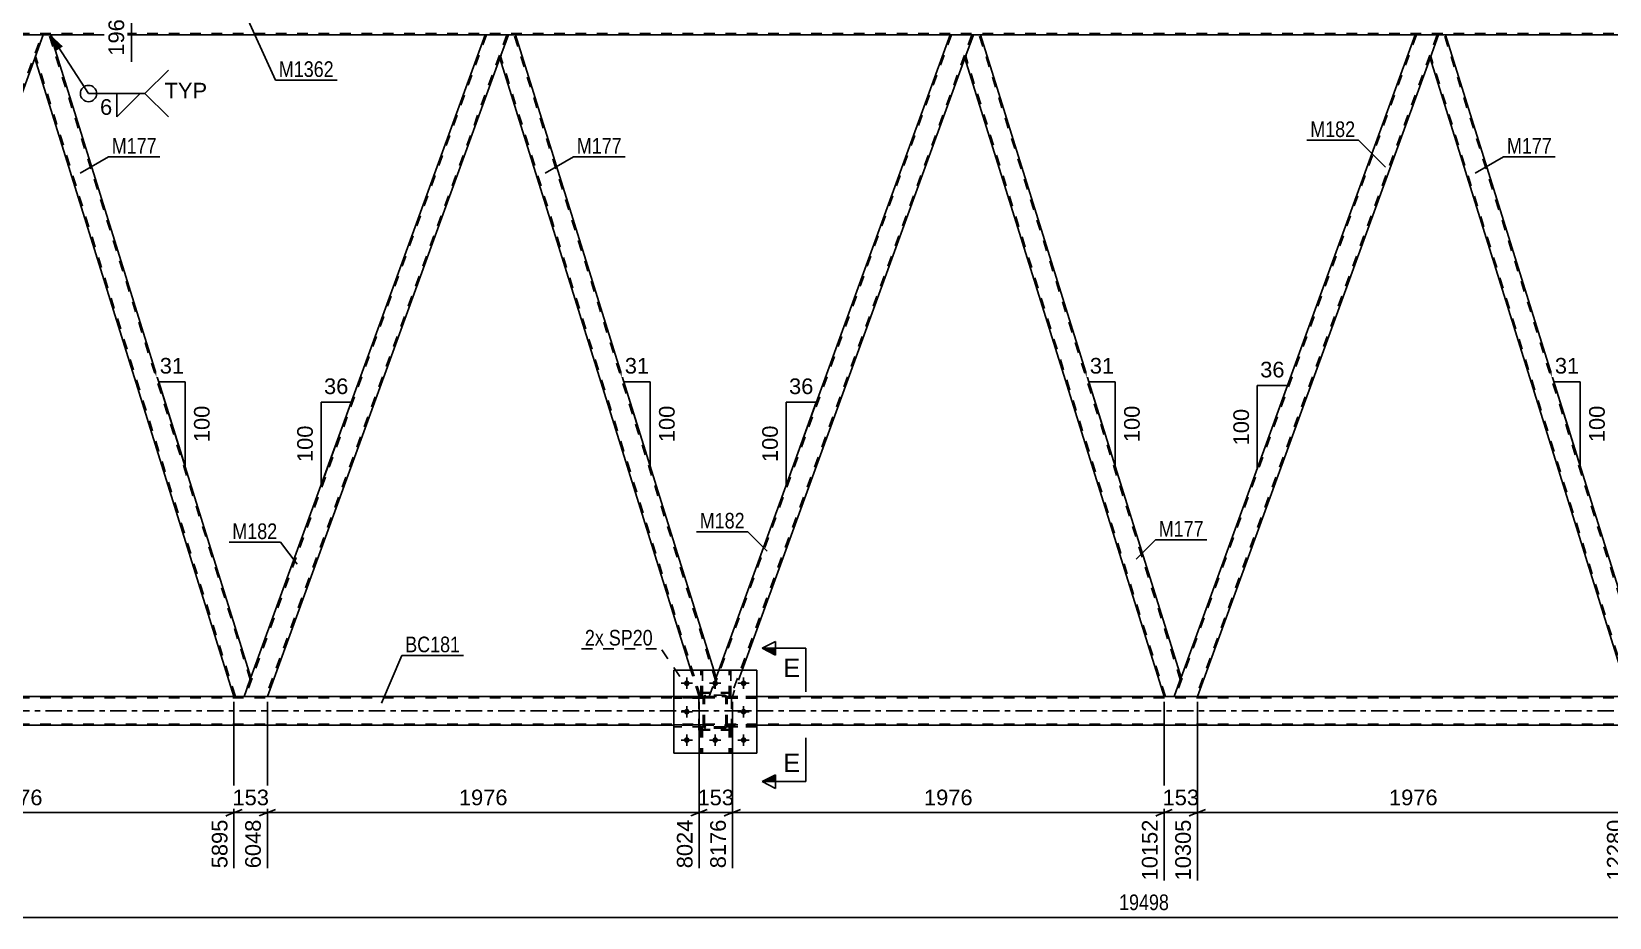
# Model space of a CAD drawing. Header units: millimetres. Extents: x 0 to 841, y 0 to 594.
# Drawn here: x 221 to 509.9, y 265.7 to 428.1 of the extents above; entities that cross this region are included whole.
import ezdxf

# ---------------------------------------------------------------- set-up
doc = ezdxf.new("R2010")
doc.units = ezdxf.units.MM
doc.linetypes.add('DXK_LINE_DOT2', pattern=[3.9198, 1.9599, -1.9599])
doc.linetypes.add('DXK_LINE_DOT3', pattern=[5.9187, 2.979, -0.9799, 0.9799, -0.9799])
doc.styles.add('Arial', font='arial.ttf', dxfattribs={"height": 0.2})
doc.styles.add('Arial Narrow', font='ARIALN.TTF', dxfattribs={"height": 0.2})

# ---------------------------------------------------------------- blocks, each defined once
blk = doc.blocks.new('Part-717034235-3860 - 3600')
at = {"color": 7, "linetype": 'DXK_LINE_DOT2'}
for p, q in [((349.19, 306.85), (343.19, 306.85)), ((343.19, 300.05), (343.19, 306.85)), ((349.19, 300.05), (349.19, 306.85)), ((349.19, 300.05), (343.19, 300.05))]:
    blk.add_line(p, q, dxfattribs=at)
blk = doc.blocks.new('Part-717034235-3995 - 3600')
at = {"color": 7, "linetype": 'DXK_LINE_DOT2'}
for p, q in [((343.54, 300.68), (343.86, 300.68)), ((343.54, 300.68), (343.54, 295.85)), ((343.86, 300.68), (343.86, 295.85)), ((343.54, 300.08), (343.86, 300.08)), ((343.86, 295.85), (343.54, 295.85))]:
    blk.add_line(p, q, dxfattribs=at)
blk = doc.blocks.new('Part-717034235-4077 - 3600')
at = {"color": 7, "linetype": 'DXK_LINE_DOT2'}
for p, q in [((348.39, 305.89), (348.39, 306.21)), ((348.39, 306.21), (353.79, 306.21)), ((348.99, 305.89), (348.99, 306.21)), ((353.79, 306.21), (353.79, 305.89)), ((353.79, 305.89), (348.39, 305.89))]:
    blk.add_line(p, q, dxfattribs=at)
blk = doc.blocks.new('Bolt-717034235-4013 - 3600')
at = {"color": 1, "linetype": 'Continuous'}
for p, q in [((340.99, 309.68), (340.99, 308.99)), ((346.19, 309.68), (346.19, 308.99)), ((351.39, 309.68), (351.39, 308.99)), ((339.95, 308.64), (340.64, 308.64)), ((340.99, 307.6), (340.99, 308.3)), ((342.03, 308.64), (341.34, 308.64)), ((345.15, 308.64), (345.84, 308.64)), ((346.19, 307.6), (346.19, 308.3)), ((347.23, 308.64), (346.54, 308.64)), ((350.35, 308.64), (351.04, 308.64)), ((351.39, 307.6), (351.39, 308.3)), ((352.43, 308.64), (351.74, 308.64)), ((339.95, 303.44), (340.64, 303.44)), ((340.99, 304.48), (340.99, 303.79)), ((342.03, 303.44), (341.34, 303.44)), ((350.35, 303.44), (351.04, 303.44)), ((351.39, 304.48), (351.39, 303.79)), ((352.43, 303.44), (351.74, 303.44)), ((340.99, 302.4), (340.99, 303.1)), ((351.39, 302.4), (351.39, 303.1)), ((339.95, 298.24), (340.64, 298.24)), ((340.99, 299.28), (340.99, 298.59)), ((340.99, 297.2), (340.99, 297.9)), ((342.03, 298.24), (341.34, 298.24)), ((345.15, 298.24), (345.84, 298.24)), ((346.19, 299.28), (346.19, 298.59)), ((346.19, 297.2), (346.19, 297.9)), ((347.23, 298.24), (346.54, 298.24)), ((350.35, 298.24), (351.04, 298.24)), ((351.39, 299.28), (351.39, 298.59)), ((351.39, 297.2), (351.39, 297.9)), ((352.43, 298.24), (351.74, 298.24))]:
    blk.add_line(p, q, dxfattribs=at)
blk = doc.blocks.new('Part-717034235-4023 - 3600')
at = {"color": 2, "linetype": 'Continuous'}
for p, q in [((478.59, 427.44), (477.05, 423.19)), ((479.91, 427.44), (478.59, 427.44)), ((516.61, 309.69), (479.91, 427.44)), ((477.05, 423.19), (513.51, 306.22)), ((516.54, 309.47), (516.34, 308.95)), ((516.61, 309.69), (516.54, 309.47)), ((515.35, 306.22), (516.34, 308.95))]:
    blk.add_line(p, q, dxfattribs=at)
at = {"color": 7, "linetype": 'DXK_LINE_DOT2'}
for p, q in [((516.48, 309.32), (479.66, 427.44)), ((513.76, 306.22), (477.18, 423.56)), ((516.45, 309.23), (516.34, 308.95)), ((516.54, 309.47), (516.48, 309.32)), ((515.35, 306.22), (513.51, 306.22))]:
    blk.add_line(p, q, dxfattribs=at)
blk = doc.blocks.new('Bolt-717034235-4037 - 3600')
at = {"linetype": 'Continuous'}
for points in [[(341.51, 308.64, -1), (340.47, 308.64, -1)], [(346.71, 308.64, -1), (345.67, 308.64, -1)], [(351.91, 308.64, -1), (350.87, 308.64, -1)], [(341.51, 303.44, -1), (340.47, 303.44, -1)], [(351.91, 303.44, -1), (350.87, 303.44, -1)], [(341.51, 298.24, -1), (340.47, 298.24, -1)], [(346.71, 298.24, -1), (345.67, 298.24, -1)], [(351.91, 298.24, -1), (350.87, 298.24, -1)]]:
    blk.add_hatch(color=1, dxfattribs=at).paths.add_polyline_path(points)
at = {"color": 1, "linetype": 'Continuous'}
for p, q in [((340.99, 309.68), (340.99, 307.6)), ((346.19, 309.68), (346.19, 307.6)), ((351.39, 309.68), (351.39, 307.6)), ((342.03, 308.64), (339.95, 308.64)), ((347.23, 308.64), (345.15, 308.64)), ((352.43, 308.64), (350.35, 308.64)), ((342.03, 303.44), (339.95, 303.44)), ((340.99, 304.48), (340.99, 302.4)), ((352.43, 303.44), (350.35, 303.44)), ((351.39, 304.48), (351.39, 302.4)), ((342.03, 298.24), (339.95, 298.24)), ((340.99, 299.28), (340.99, 297.2)), ((347.23, 298.24), (345.15, 298.24)), ((346.19, 299.28), (346.19, 297.2)), ((352.43, 298.24), (350.35, 298.24)), ((351.39, 299.28), (351.39, 297.2))]:
    blk.add_line(p, q, dxfattribs=at)
blk = doc.blocks.new('Part-717034235-3794 - 3600')
at = {"color": 7, "linetype": 'DXK_LINE_DOT2'}
for p, q in [((343.54, 306.2), (343.54, 311.05)), ((343.54, 311.05), (343.86, 311.05)), ((343.86, 311.05), (343.86, 306.2)), ((343.54, 306.8), (343.86, 306.8)), ((343.86, 306.2), (343.54, 306.2))]:
    blk.add_line(p, q, dxfattribs=at)
blk = doc.blocks.new('Part-717034235-3797 - 3600')
at = {"color": 7, "linetype": 'DXK_LINE_DOT2'}
for p, q in [((343.99, 301.01), (338.59, 301.01)), ((338.59, 301.01), (338.59, 300.69)), ((343.99, 300.69), (338.59, 300.69)), ((343.39, 300.69), (343.39, 301.01)), ((343.99, 300.69), (343.99, 301.01))]:
    blk.add_line(p, q, dxfattribs=at)
blk = doc.blocks.new('Part-717034235-3800 - 3600')
at = {"color": 7, "linetype": 'DXK_LINE_DOT2'}
for p, q in [((343.99, 306.21), (338.59, 306.21)), ((338.59, 306.21), (338.59, 305.89)), ((343.39, 305.89), (343.39, 306.21)), ((343.99, 305.89), (343.99, 306.21)), ((343.99, 305.89), (338.59, 305.89))]:
    blk.add_line(p, q, dxfattribs=at)
blk = doc.blocks.new('Part-717034235-3803 - 3600')
at = {"color": 7, "linetype": 'DXK_LINE_DOT2'}
for p, q in [((353.79, 301.01), (348.39, 301.01)), ((348.39, 301.01), (348.39, 300.69)), ((348.39, 300.69), (353.79, 300.69)), ((348.99, 300.69), (348.99, 301.01)), ((353.79, 300.69), (353.79, 301.01))]:
    blk.add_line(p, q, dxfattribs=at)
blk = doc.blocks.new('Part-717034235-3806 - 3600')
at = {"color": 7, "linetype": 'DXK_LINE_DOT2'}
for p, q in [((353.79, 306.21), (348.39, 306.21)), ((348.39, 306.21), (348.39, 305.89)), ((348.99, 305.89), (348.99, 306.21)), ((353.79, 305.89), (353.79, 306.21)), ((348.39, 305.89), (353.79, 305.89))]:
    blk.add_line(p, q, dxfattribs=at)
blk = doc.blocks.new('Part-717034235-3866 - 3600')
at = {"color": 7, "linetype": 'DXK_LINE_DOT2'}
for p, q in [((338.59, 311.04), (338.59, 295.84)), ((338.59, 311.04), (353.79, 311.04)), ((353.79, 311.04), (353.79, 295.84)), ((338.59, 295.84), (353.79, 295.84))]:
    blk.add_line(p, q, dxfattribs=at)
blk = doc.blocks.new('Part-717034235-3938 - 3600')
at = {"color": 7, "linetype": 'DXK_LINE_DOT2'}
for p, q in [((175.07, 306.22), (219.19, 427.44)), ((178.82, 306.22), (222.94, 427.44)), ((223.19, 427.44), (221.64, 423.19)), ((174.81, 306.22), (176.57, 311.04)), ((179.07, 306.22), (180.83, 311.04)), ((179.07, 306.22), (174.81, 306.22))]:
    blk.add_line(p, q, dxfattribs=at)
at = {"color": 2, "linetype": 'Continuous'}
for p, q in [((218.94, 427.44), (176.57, 311.04)), ((223.19, 427.44), (218.94, 427.44)), ((180.83, 311.04), (221.64, 423.19))]:
    blk.add_line(p, q, dxfattribs=at)
blk = doc.blocks.new('Part-717034235-3817 - 3600')
at = {"color": 7, "linetype": 'DXK_LINE_DOT2'}
for p, q in [((348.74, 306.2), (348.74, 311.05)), ((348.74, 311.05), (349.06, 311.05)), ((349.06, 311.05), (349.06, 306.2)), ((348.74, 306.8), (349.06, 306.8)), ((349.06, 306.2), (348.74, 306.2))]:
    blk.add_line(p, q, dxfattribs=at)
blk = doc.blocks.new('Part-717034235-3948 - 3600')
at = {"color": 7, "linetype": 'DXK_LINE_DOT2'}
for p, q in [((304.32, 427.44), (260.2, 306.22)), ((308.07, 427.44), (263.95, 306.22)), ((308.33, 427.44), (306.78, 423.19)), ((261.21, 309.69), (259.95, 306.22)), ((264.21, 306.22), (259.95, 306.22))]:
    blk.add_line(p, q, dxfattribs=at)
at = {"color": 2, "linetype": 'Continuous'}
for p, q in [((304.07, 427.44), (261.21, 309.69)), ((304.07, 427.44), (308.33, 427.44)), ((306.78, 423.19), (264.21, 306.22))]:
    blk.add_line(p, q, dxfattribs=at)
blk = doc.blocks.new('Part-717034235-3847 - 3600')
at = {"color": 7, "linetype": 'DXK_LINE_DOT2'}
for p, q in [((742, 427.68), (79.53, 427.68)), ((734, 427.44), (218.94, 427.44)), ((224.51, 427.44), (218.94, 427.44)), ((309.64, 427.44), (304.07, 427.44)), ((394.78, 427.44), (389.2, 427.44)), ((479.91, 427.44), (474.34, 427.44))]:
    blk.add_line(p, q, dxfattribs=at)
at = {"color": 2, "linetype": 'Continuous'}
for p, q in [((304.07, 427.44), (224.51, 427.44)), ((389.2, 427.44), (309.64, 427.44)), ((474.34, 427.44), (394.78, 427.44)), ((559.47, 427.44), (479.91, 427.44))]:
    blk.add_line(p, q, dxfattribs=at)
blk = doc.blocks.new('Part-717034235-3859 - 3600')
at = {"color": 7, "linetype": 'DXK_LINE_DOT2'}
for p, q in [((349.19, 306.98), (343.19, 306.98)), ((343.19, 300.18), (343.19, 306.98)), ((349.19, 300.18), (349.19, 306.98)), ((349.19, 300.18), (343.19, 300.18))]:
    blk.add_line(p, q, dxfattribs=at)
blk = doc.blocks.new('Part-717034235-3861 - 3600')
at = {"color": 7, "linetype": 'DXK_LINE_DOT2'}
for p, q in [((344.28, 306.41), (344.47, 306.44)), ((344.47, 306.44), (344.28, 306.41)), ((344.38, 306.19), (344.47, 306.2)), ((347.91, 306.44), (344.47, 306.44)), ((344.47, 306.2), (347.91, 306.2)), ((347.91, 306.44), (348.09, 306.41)), ((348.09, 306.41), (347.91, 306.44)), ((347.91, 306.2), (348, 306.19)), ((343.99, 305.96), (344.02, 306.15)), ((344.02, 306.15), (343.99, 305.96)), ((343.99, 300.92), (343.99, 305.96)), ((344.23, 305.96), (344.25, 306.06)), ((344.23, 300.92), (344.23, 305.96)), ((344.25, 306.06), (344.3, 306.13)), ((344.3, 306.13), (344.38, 306.19)), ((348, 306.19), (348.08, 306.13)), ((348.08, 306.13), (348.13, 306.06)), ((348.13, 306.06), (348.15, 305.96)), ((348.15, 300.92), (348.15, 305.96)), ((348.35, 306.15), (348.39, 305.96)), ((348.39, 305.96), (348.35, 306.15)), ((348.39, 300.92), (348.39, 305.96)), ((344.02, 300.74), (343.99, 300.92)), ((343.99, 300.92), (344.02, 300.74)), ((344.25, 300.83), (344.23, 300.92)), ((344.3, 300.75), (344.25, 300.83)), ((344.47, 300.44), (344.28, 300.48)), ((344.28, 300.48), (344.47, 300.44)), ((344.38, 300.7), (344.3, 300.75)), ((344.47, 300.68), (344.38, 300.7)), ((347.91, 300.68), (344.47, 300.68)), ((347.91, 300.44), (344.47, 300.44)), ((348, 300.7), (347.91, 300.68)), ((348.09, 300.48), (347.91, 300.44)), ((347.91, 300.44), (348.09, 300.48)), ((348.08, 300.75), (348, 300.7)), ((348.13, 300.83), (348.08, 300.75)), ((348.15, 300.92), (348.13, 300.83)), ((348.39, 300.92), (348.35, 300.74)), ((348.35, 300.74), (348.39, 300.92))]:
    blk.add_line(p, q, dxfattribs=at)
at = {"color": 7, "linetype": 'DXK_LINE_DOT3'}
blk.add_line((346.19, 303.44), (346.19, 303.44), dxfattribs=at)
at = {"color": 7, "linetype": 'DXK_LINE_DOT2'}
for centre, start, end in [((344.47, 305.96), 112.5, 157.5), ((344.47, 305.96), 112.5, 157.5), ((347.91, 305.96), 22.5, 67.5), ((347.91, 305.96), 22.5, 67.5), ((344.47, 300.92), 202.5, 247.5), ((344.47, 300.92), 202.5, 247.5), ((347.91, 300.92), 292.5, 337.5), ((347.91, 300.92), 292.5, 337.5)]:
    blk.add_arc(centre, 0.48, start, end, dxfattribs=at)
blk = doc.blocks.new('Part-717034235-3902 - 3600')
at = {"color": 7, "linetype": 'DXK_LINE_DOT2'}
for p, q in [((344.28, 306.41), (344.47, 306.44)), ((344.47, 306.44), (344.28, 306.41)), ((344.38, 306.19), (344.47, 306.2)), ((347.91, 306.44), (344.47, 306.44)), ((344.47, 306.2), (347.91, 306.2)), ((347.91, 306.44), (348.09, 306.41)), ((348.09, 306.41), (347.91, 306.44)), ((347.91, 306.2), (348, 306.19)), ((343.99, 305.96), (344.02, 306.15)), ((344.02, 306.15), (343.99, 305.96)), ((343.99, 300.92), (343.99, 305.96)), ((344.23, 305.96), (344.25, 306.06)), ((344.23, 300.92), (344.23, 305.96)), ((344.25, 306.06), (344.3, 306.13)), ((344.3, 306.13), (344.38, 306.19)), ((348, 306.19), (348.08, 306.13)), ((348.08, 306.13), (348.13, 306.06)), ((348.13, 306.06), (348.15, 305.96)), ((348.15, 300.92), (348.15, 305.96)), ((348.35, 306.15), (348.39, 305.96)), ((348.39, 305.96), (348.35, 306.15)), ((348.39, 300.92), (348.39, 305.96)), ((344.02, 300.74), (343.99, 300.92)), ((343.99, 300.92), (344.02, 300.74)), ((344.25, 300.83), (344.23, 300.92)), ((344.3, 300.75), (344.25, 300.83)), ((344.47, 300.44), (344.28, 300.48)), ((344.28, 300.48), (344.47, 300.44)), ((344.38, 300.7), (344.3, 300.75)), ((344.47, 300.68), (344.38, 300.7)), ((347.91, 300.68), (344.47, 300.68)), ((347.91, 300.44), (344.47, 300.44)), ((348, 300.7), (347.91, 300.68)), ((348.09, 300.48), (347.91, 300.44)), ((347.91, 300.44), (348.09, 300.48)), ((348.08, 300.75), (348, 300.7)), ((348.13, 300.83), (348.08, 300.75)), ((348.15, 300.92), (348.13, 300.83)), ((348.39, 300.92), (348.35, 300.74)), ((348.35, 300.74), (348.39, 300.92))]:
    blk.add_line(p, q, dxfattribs=at)
at = {"color": 7, "linetype": 'DXK_LINE_DOT3'}
blk.add_line((346.19, 303.44), (346.19, 303.44), dxfattribs=at)
at = {"color": 7, "linetype": 'DXK_LINE_DOT2'}
for centre, start, end in [((344.47, 305.96), 112.5, 157.5), ((344.47, 305.96), 112.5, 157.5), ((347.91, 305.96), 22.5, 67.5), ((347.91, 305.96), 22.5, 67.5), ((344.47, 300.92), 202.5, 247.5), ((344.47, 300.92), 202.5, 247.5), ((347.91, 300.92), 292.5, 337.5), ((347.91, 300.92), 292.5, 337.5)]:
    blk.add_arc(centre, 0.48, start, end, dxfattribs=at)
blk = doc.blocks.new('Part-717034235-3943 - 3600')
at = {"color": 2, "linetype": 'Continuous'}
for p, q in [((223.19, 427.44), (221.64, 423.19)), ((223.19, 427.44), (224.51, 427.44)), ((261.21, 309.69), (224.51, 427.44)), ((221.64, 423.19), (258.1, 306.22)), ((259.95, 306.22), (261.21, 309.69))]:
    blk.add_line(p, q, dxfattribs=at)
at = {"color": 7, "linetype": 'DXK_LINE_DOT2'}
for p, q in [((261.08, 309.32), (224.26, 427.44)), ((258.35, 306.22), (221.78, 423.56)), ((259.95, 306.22), (258.1, 306.22))]:
    blk.add_line(p, q, dxfattribs=at)
blk = doc.blocks.new('Part-717034235-3953 - 3600')
at = {"color": 2, "linetype": 'Continuous'}
for p, q in [((308.33, 427.44), (306.78, 423.19)), ((309.64, 427.44), (308.33, 427.44)), ((345.92, 311.04), (309.64, 427.44)), ((341.73, 311.04), (306.78, 423.19))]:
    blk.add_line(p, q, dxfattribs=at)
at = {"color": 7, "linetype": 'DXK_LINE_DOT2'}
for p, q in [((346.21, 309.32), (309.39, 427.44)), ((343.49, 306.22), (306.91, 423.56)), ((343.24, 306.22), (341.73, 311.04)), ((345.08, 306.22), (346.35, 309.69)), ((346.35, 309.69), (345.92, 311.04)), ((343.24, 306.22), (345.08, 306.22))]:
    blk.add_line(p, q, dxfattribs=at)
blk = doc.blocks.new('Part-717034235-3958 - 3600')
at = {"color": 7, "linetype": 'DXK_LINE_DOT2'}
for p, q in [((389.46, 427.44), (345.34, 306.22)), ((393.2, 427.44), (349.08, 306.22)), ((393.46, 427.44), (391.91, 423.19)), ((346.84, 311.04), (345.08, 306.22)), ((351.1, 311.04), (349.34, 306.22)), ((349.34, 306.22), (345.08, 306.22))]:
    blk.add_line(p, q, dxfattribs=at)
at = {"color": 2, "linetype": 'Continuous'}
for p, q in [((389.2, 427.44), (346.84, 311.04)), ((389.2, 427.44), (393.46, 427.44)), ((391.91, 423.19), (351.1, 311.04))]:
    blk.add_line(p, q, dxfattribs=at)
blk = doc.blocks.new('Part-717034235-3963 - 3600')
at = {"color": 2, "linetype": 'Continuous'}
for p, q in [((393.46, 427.44), (391.91, 423.19)), ((394.78, 427.44), (393.46, 427.44)), ((431.48, 309.69), (394.78, 427.44)), ((391.91, 423.19), (428.37, 306.22)), ((431.48, 309.69), (431.21, 308.95)), ((431.21, 308.95), (430.22, 306.22))]:
    blk.add_line(p, q, dxfattribs=at)
at = {"color": 7, "linetype": 'DXK_LINE_DOT2'}
for p, q in [((431.34, 309.32), (394.53, 427.44)), ((428.62, 306.22), (392.05, 423.56)), ((431.46, 309.63), (431.21, 308.95)), ((430.22, 306.22), (428.37, 306.22))]:
    blk.add_line(p, q, dxfattribs=at)
blk = doc.blocks.new('Part-717034235-3989 - 3600')
at = {"color": 2, "linetype": 'Continuous'}
for p, q in [((338.59, 306.22), (183.52, 306.22)), ((594, 306.22), (353.79, 306.22)), ((338.59, 300.94), (183.52, 300.94)), ((594, 300.94), (353.79, 300.94))]:
    blk.add_line(p, q, dxfattribs=at)
at = {"color": 7, "linetype": 'DXK_LINE_DOT2'}
for p, q in [((353.79, 306.22), (338.59, 306.22)), ((742, 305.98), (69.73, 305.98)), ((742, 301.18), (69.73, 301.18)), ((353.79, 300.94), (338.59, 300.94))]:
    blk.add_line(p, q, dxfattribs=at)
at = {"color": 7, "linetype": 'DXK_LINE_DOT3'}
blk.add_line((69.73, 303.58), (742, 303.58), dxfattribs=at)
blk = doc.blocks.new('Part-717034235-3992 - 3600')
at = {"color": 7, "linetype": 'DXK_LINE_DOT2'}
for p, q in [((348.74, 300.68), (349.06, 300.68)), ((348.74, 300.68), (348.74, 295.85)), ((349.06, 300.68), (349.06, 295.85)), ((348.74, 300.08), (349.06, 300.08)), ((349.06, 295.85), (348.74, 295.85))]:
    blk.add_line(p, q, dxfattribs=at)
blk = doc.blocks.new('Part-717034235-3999 - 3600')
at = {"color": 7, "linetype": 'DXK_LINE_DOT2'}
for p, q in [((348.39, 300.69), (348.39, 301.01)), ((348.39, 301.01), (353.79, 301.01)), ((353.79, 300.69), (348.39, 300.69)), ((348.99, 300.69), (348.99, 301.01)), ((353.79, 301.01), (353.79, 300.69))]:
    blk.add_line(p, q, dxfattribs=at)
blk = doc.blocks.new('Part-717034235-4000 - 3600')
at = {"color": 7, "linetype": 'DXK_LINE_DOT2'}
for p, q in [((343.99, 306.21), (338.59, 306.21)), ((338.59, 305.89), (338.59, 306.21)), ((343.39, 305.89), (343.39, 306.21)), ((343.99, 306.21), (343.99, 305.89)), ((343.99, 305.89), (338.59, 305.89))]:
    blk.add_line(p, q, dxfattribs=at)
blk = doc.blocks.new('Part-717034235-4001 - 3600')
at = {"color": 7, "linetype": 'DXK_LINE_DOT2'}
for p, q in [((343.99, 301.01), (338.59, 301.01)), ((338.59, 300.69), (338.59, 301.01)), ((343.99, 300.69), (338.59, 300.69)), ((343.39, 300.69), (343.39, 301.01)), ((343.99, 301.01), (343.99, 300.69))]:
    blk.add_line(p, q, dxfattribs=at)
blk = doc.blocks.new('Part-717034235-4004 - 3600')
at = {"color": 2, "linetype": 'Continuous'}
for p, q in [((348.74, 311.04), (348.74, 311.05)), ((349.06, 311.05), (348.74, 311.05)), ((349.06, 311.04), (349.06, 311.05))]:
    blk.add_line(p, q, dxfattribs=at)
at = {"color": 7, "linetype": 'DXK_LINE_DOT2'}
for p, q in [((348.74, 306.2), (348.74, 311.04)), ((349.06, 306.2), (349.06, 311.04)), ((348.74, 306.8), (349.06, 306.8)), ((349.06, 306.2), (348.74, 306.2))]:
    blk.add_line(p, q, dxfattribs=at)
blk = doc.blocks.new('Part-717034235-4007 - 3600')
at = {"color": 2, "linetype": 'Continuous'}
for p, q in [((343.54, 311.04), (343.54, 311.05)), ((343.86, 311.05), (343.54, 311.05)), ((343.86, 311.04), (343.86, 311.05))]:
    blk.add_line(p, q, dxfattribs=at)
at = {"color": 7, "linetype": 'DXK_LINE_DOT2'}
for p, q in [((343.54, 306.2), (343.54, 311.04)), ((343.86, 306.2), (343.86, 311.04)), ((343.54, 306.8), (343.86, 306.8)), ((343.86, 306.2), (343.54, 306.2))]:
    blk.add_line(p, q, dxfattribs=at)
blk = doc.blocks.new('Part-717034235-4010 - 3600')
at = {"color": 7, "linetype": 'DXK_LINE_DOT2'}
for p, q in [((349.06, 300.68), (348.74, 300.68)), ((348.74, 300.68), (348.74, 295.85)), ((349.06, 300.68), (349.06, 295.85)), ((348.74, 300.08), (349.06, 300.08)), ((348.74, 295.85), (349.06, 295.85))]:
    blk.add_line(p, q, dxfattribs=at)
blk = doc.blocks.new('Part-717034235-4028 - 3600')
at = {"color": 7, "linetype": 'DXK_LINE_DOT2'}
for p, q in [((474.59, 427.44), (430.47, 306.22)), ((478.34, 427.44), (434.22, 306.22)), ((478.59, 427.44), (477.05, 423.19)), ((431.48, 309.69), (430.22, 306.22)), ((434.47, 306.22), (430.22, 306.22))]:
    blk.add_line(p, q, dxfattribs=at)
at = {"color": 2, "linetype": 'Continuous'}
for p, q in [((474.34, 427.44), (431.48, 309.69)), ((474.34, 427.44), (478.59, 427.44)), ((477.05, 423.19), (434.47, 306.22))]:
    blk.add_line(p, q, dxfattribs=at)
blk = doc.blocks.new('Part-717034235-4040 - 3600')
at = {"color": 7, "linetype": 'DXK_LINE_DOT2'}
for p, q in [((343.86, 300.68), (343.54, 300.68)), ((343.54, 300.68), (343.54, 295.85)), ((343.86, 300.68), (343.86, 295.85)), ((343.54, 300.08), (343.86, 300.08)), ((343.54, 295.85), (343.86, 295.85))]:
    blk.add_line(p, q, dxfattribs=at)
blk = doc.blocks.new('Part-717034235-4076 - 3600')
at = {"color": 2, "linetype": 'Continuous'}
for p, q in [((353.79, 311.04), (338.59, 311.04)), ((338.59, 311.04), (338.59, 295.84)), ((353.79, 311.04), (353.79, 295.84)), ((353.79, 295.84), (338.59, 295.84))]:
    blk.add_line(p, q, dxfattribs=at)
blk = doc.blocks.new('StraightDimension-717034235-5026 - 3600')
at = {"color": 7, "linetype": 'Continuous'}
for p, q in [((179.07, 305.22), (179.07, 274.75)), ((258.1, 305.22), (258.1, 274.75)), ((180.57, 285.54), (177.57, 284.34)), ((179.07, 284.94), (258.1, 284.94)), ((256.6, 284.34), (259.6, 285.54))]:
    blk.add_line(p, q, dxfattribs=at)
at = {"color": 0}
blk.add_wipeout([(223.63, 285.69), (223.63, 289.89), (213.54, 289.89), (213.54, 285.69)], dxfattribs=at)
at = {"color": 0, "linetype": 'Continuous'}
blk.add_wipeout([(257.5, 284.24), (253.3, 284.24), (253.3, 274.15), (257.5, 274.15)], dxfattribs=at)
at = {"color": 3, "style": 'Arial'}
blk.add_text('1976', height=2.865, dxfattribs=at).set_placement((214.14, 286.29))
at = {"color": 3, "linetype": 'Continuous', "style": 'Arial'}
blk.add_text('5895', height=2.865, rotation=90.0002, dxfattribs=at).set_placement((256.9, 274.75))
blk = doc.blocks.new('StraightDimension-717034235-4803 - 3600')
at = {"color": 7, "linetype": 'Continuous'}
for p, q in [((343.24, 305.22), (343.24, 274.75)), ((349.34, 305.22), (349.34, 274.75)), ((341.74, 284.34), (344.74, 285.54)), ((343.24, 284.94), (349.34, 284.94)), ((350.84, 285.54), (347.84, 284.34))]:
    blk.add_line(p, q, dxfattribs=at)
at = {"color": 0}
blk.add_wipeout([(350.22, 285.69), (350.22, 289.89), (342.35, 289.89), (342.35, 285.69)], dxfattribs=at)
at = {"color": 0, "linetype": 'Continuous'}
blk.add_wipeout([(348.74, 284.24), (344.54, 284.24), (344.54, 274.15), (348.74, 274.15)], dxfattribs=at)
at = {"color": 3, "style": 'Arial'}
blk.add_text('153', height=2.865, dxfattribs=at).set_placement((342.95, 286.29))
at = {"color": 3, "linetype": 'Continuous', "style": 'Arial'}
blk.add_text('8176', height=2.865, rotation=90.0002, dxfattribs=at).set_placement((348.14, 274.75))
blk = doc.blocks.new('StraightDimension-717034235-4823 - 3600')
at = {"color": 7, "linetype": 'Continuous'}
for p, q in [((349.34, 305.22), (349.34, 274.75)), ((428.37, 305.22), (428.37, 272.52)), ((350.84, 285.54), (347.84, 284.34)), ((349.34, 284.94), (428.37, 284.94)), ((426.87, 284.34), (429.87, 285.54))]:
    blk.add_line(p, q, dxfattribs=at)
at = {"color": 0}
blk.add_wipeout([(393.9, 285.69), (393.9, 289.89), (383.81, 289.89), (383.81, 285.69)], dxfattribs=at)
at = {"color": 0, "linetype": 'Continuous'}
blk.add_wipeout([(427.77, 284.24), (423.57, 284.24), (423.57, 271.92), (427.77, 271.92)], dxfattribs=at)
at = {"color": 3, "style": 'Arial'}
blk.add_text('1976', height=2.865, dxfattribs=at).set_placement((384.41, 286.29))
at = {"color": 3, "linetype": 'Continuous', "style": 'Arial'}
blk.add_text('10152', height=2.865, rotation=90.0002, dxfattribs=at).set_placement((427.17, 272.52))
blk = doc.blocks.new('StraightDimension-717034235-4988 - 3600')
at = {"color": 7, "linetype": 'Continuous'}
for p, q in [((264.21, 305.22), (264.21, 274.75)), ((343.24, 305.22), (343.24, 274.75)), ((265.71, 285.54), (262.71, 284.34)), ((264.21, 284.94), (343.24, 284.94)), ((341.74, 284.34), (344.74, 285.54))]:
    blk.add_line(p, q, dxfattribs=at)
at = {"color": 0}
blk.add_wipeout([(308.77, 285.69), (308.77, 289.89), (298.67, 289.89), (298.67, 285.69)], dxfattribs=at)
at = {"color": 0, "linetype": 'Continuous'}
blk.add_wipeout([(342.64, 284.24), (338.44, 284.24), (338.44, 274.15), (342.64, 274.15)], dxfattribs=at)
at = {"color": 3, "style": 'Arial'}
blk.add_text('1976', height=2.865, dxfattribs=at).set_placement((299.27, 286.29))
at = {"color": 3, "linetype": 'Continuous', "style": 'Arial'}
blk.add_text('8024', height=2.865, rotation=90.0002, dxfattribs=at).set_placement((342.04, 274.75))
blk = doc.blocks.new('StraightDimension-717034235-15905 - 3600')
at = {"color": 7, "linetype": 'Continuous'}
for p, q in [((252.19, 439.28), (236.48, 439.28)), ((238.73, 440.78), (239.93, 437.78)), ((239.33, 431.44), (239.33, 439.28)), ((256.39, 431.44), (236.48, 431.44)), ((239.93, 429.94), (238.73, 432.94))]:
    blk.add_line(p, q, dxfattribs=at)
at = {"color": 0}
blk.add_wipeout([(238.58, 430.92), (234.38, 430.92), (234.38, 423.04), (238.58, 423.04)], dxfattribs=at)
at = {"color": 7, "linetype": 'Continuous'}
blk.add_line((239.33, 431.44), (239.33, 422.52), dxfattribs=at)
blk.add_line((239.33, 431.44), (239.33, 422.52), dxfattribs=at)
at = {"color": 3, "style": 'Arial'}
blk.add_text('196', height=2.865, rotation=90.0002, dxfattribs=at).set_placement((237.98, 423.64))
blk = doc.blocks.new('AngleDimension-717034235-5082 - 3600')
at = {"color": 7, "linetype": 'Continuous'}
for p, q in [((502.62, 354.59), (499.72, 363.89)), ((504.54, 363.89), (499.72, 363.89)), ((504.54, 348.42), (499.72, 363.89)), ((504.54, 348.42), (504.54, 363.89))]:
    blk.add_line(p, q, dxfattribs=at)
at = {"color": 0}
for points in [[(504.96, 364.79), (504.96, 368.99), (499.31, 368.99), (499.31, 364.79)], [(509.64, 360.09), (505.44, 360.09), (505.44, 352.22), (509.64, 352.22)]]:
    blk.add_wipeout(points, dxfattribs=at)
at = {"color": 3, "style": 'Arial'}
blk.add_text('31', height=2.865, dxfattribs=at).set_placement((499.91, 365.39))
blk.add_text('100', height=2.865, rotation=90.0002, dxfattribs=at).set_placement((509.04, 352.82))
blk = doc.blocks.new('AngleDimension-717034235-4109 - 3600')
at = {"color": 7, "linetype": 'Continuous'}
for p, q in [((359.16, 360.13), (364.7, 360.13)), ((359.16, 344.91), (364.7, 360.13)), ((359.16, 344.91), (359.16, 360.13)), ((364.74, 360.22), (364.7, 360.13))]:
    blk.add_line(p, q, dxfattribs=at)
at = {"color": 0}
for points in [[(364.76, 361.03), (364.76, 365.23), (359.11, 365.23), (359.11, 361.03)], [(358.26, 356.45), (354.06, 356.45), (354.06, 348.58), (358.26, 348.58)]]:
    blk.add_wipeout(points, dxfattribs=at)
at = {"color": 3, "style": 'Arial'}
blk.add_text('36', height=2.865, dxfattribs=at).set_placement((359.71, 361.63))
blk.add_text('100', height=2.865, rotation=90.0002, dxfattribs=at).set_placement((357.66, 349.18))
blk = doc.blocks.new('AngleDimension-717034235-4401 - 3600')
at = {"color": 7, "linetype": 'Continuous'}
for p, q in [((274.03, 360.13), (279.57, 360.13)), ((274.03, 344.91), (279.57, 360.13)), ((274.03, 344.91), (274.03, 360.13)), ((279.6, 360.22), (279.57, 360.13))]:
    blk.add_line(p, q, dxfattribs=at)
at = {"color": 0}
for points in [[(279.62, 361.03), (279.62, 365.23), (273.98, 365.23), (273.98, 361.03)], [(273.13, 356.45), (268.93, 356.45), (268.93, 348.58), (273.13, 348.58)]]:
    blk.add_wipeout(points, dxfattribs=at)
at = {"color": 3, "style": 'Arial'}
blk.add_text('36', height=2.865, dxfattribs=at).set_placement((274.58, 361.63))
blk.add_text('100', height=2.865, rotation=90.0002, dxfattribs=at).set_placement((272.53, 349.18))
blk = doc.blocks.new('StraightDimension-717034235-4415 - 3600')
at = {"color": 7, "linetype": 'Continuous'}
blk.add_line((60.47, 265.73), (788.93, 265.73), dxfattribs=at)
at = {"color": 0}
blk.add_wipeout([(429.87, 266.48), (429.87, 270.68), (419.53, 270.68), (419.53, 266.48)], dxfattribs=at)
at = {"color": 3, "style": 'Arial Narrow'}
blk.add_text('19498', height=2.863, dxfattribs=at).set_placement((420.13, 267.08))
blk = doc.blocks.new('AngleDimension-717034235-4426 - 3600')
at = {"color": 7, "linetype": 'Continuous'}
for p, q in [((417.48, 354.59), (414.59, 363.89)), ((419.41, 363.89), (414.59, 363.89)), ((419.41, 348.42), (414.59, 363.89)), ((419.41, 348.42), (419.41, 363.89))]:
    blk.add_line(p, q, dxfattribs=at)
at = {"color": 0}
for points in [[(419.82, 364.79), (419.82, 368.99), (414.17, 368.99), (414.17, 364.79)], [(424.51, 360.09), (420.31, 360.09), (420.31, 352.22), (424.51, 352.22)]]:
    blk.add_wipeout(points, dxfattribs=at)
at = {"color": 3, "style": 'Arial'}
blk.add_text('31', height=2.865, dxfattribs=at).set_placement((414.77, 365.39))
blk.add_text('100', height=2.865, rotation=90.0002, dxfattribs=at).set_placement((423.91, 352.82))
blk = doc.blocks.new('AngleDimension-717034235-4440 - 3600')
at = {"color": 7, "linetype": 'Continuous'}
for p, q in [((332.35, 354.59), (329.45, 363.89)), ((334.27, 363.89), (329.45, 363.89)), ((334.27, 348.42), (329.45, 363.89)), ((334.27, 348.42), (334.27, 363.89))]:
    blk.add_line(p, q, dxfattribs=at)
at = {"color": 0}
for points in [[(334.69, 364.79), (334.69, 368.99), (329.04, 368.99), (329.04, 364.79)], [(339.37, 360.09), (335.17, 360.09), (335.17, 352.22), (339.37, 352.22)]]:
    blk.add_wipeout(points, dxfattribs=at)
at = {"color": 3, "style": 'Arial'}
blk.add_text('31', height=2.865, dxfattribs=at).set_placement((329.64, 365.39))
blk.add_text('100', height=2.865, rotation=90.0002, dxfattribs=at).set_placement((338.77, 352.82))
blk = doc.blocks.new('AngleDimension-717034235-4468 - 3600')
at = {"color": 7, "linetype": 'Continuous'}
for p, q in [((247.22, 354.59), (244.32, 363.89)), ((249.14, 363.89), (244.32, 363.89)), ((249.14, 348.42), (244.32, 363.89)), ((249.14, 348.42), (249.14, 363.89))]:
    blk.add_line(p, q, dxfattribs=at)
at = {"color": 0}
for points in [[(249.55, 364.79), (249.55, 368.99), (243.91, 368.99), (243.91, 364.79)], [(254.24, 360.09), (250.04, 360.09), (250.04, 352.22), (254.24, 352.22)]]:
    blk.add_wipeout(points, dxfattribs=at)
at = {"color": 3, "style": 'Arial'}
blk.add_text('31', height=2.865, dxfattribs=at).set_placement((244.51, 365.39))
blk.add_text('100', height=2.865, rotation=90.0002, dxfattribs=at).set_placement((253.64, 352.82))
blk = doc.blocks.new('StraightDimension-717034235-4842 - 3600')
at = {"color": 7, "linetype": 'Continuous'}
for p, q in [((428.37, 305.22), (428.37, 272.52)), ((434.47, 305.22), (434.47, 272.52)), ((426.87, 284.34), (429.87, 285.54)), ((428.37, 284.94), (434.47, 284.94)), ((435.97, 285.54), (432.97, 284.34))]:
    blk.add_line(p, q, dxfattribs=at)
at = {"color": 0}
blk.add_wipeout([(435.36, 285.69), (435.36, 289.89), (427.49, 289.89), (427.49, 285.69)], dxfattribs=at)
at = {"color": 0, "linetype": 'Continuous'}
blk.add_wipeout([(433.87, 284.24), (429.67, 284.24), (429.67, 271.92), (433.87, 271.92)], dxfattribs=at)
at = {"color": 3, "style": 'Arial'}
blk.add_text('153', height=2.865, dxfattribs=at).set_placement((428.09, 286.29))
at = {"color": 3, "linetype": 'Continuous', "style": 'Arial'}
blk.add_text('10305', height=2.865, rotation=90.0002, dxfattribs=at).set_placement((433.27, 272.52))
blk = doc.blocks.new('StraightDimension-717034235-4861 - 3600')
at = {"color": 7, "linetype": 'Continuous'}
for p, q in [((434.47, 305.22), (434.47, 272.52)), ((513.51, 305.22), (513.51, 272.52)), ((435.97, 285.54), (432.97, 284.34)), ((434.47, 284.94), (513.51, 284.94)), ((512.01, 284.34), (515.01, 285.54))]:
    blk.add_line(p, q, dxfattribs=at)
at = {"color": 0}
blk.add_wipeout([(479.04, 285.69), (479.04, 289.89), (468.94, 289.89), (468.94, 285.69)], dxfattribs=at)
at = {"color": 0, "linetype": 'Continuous'}
blk.add_wipeout([(512.91, 284.24), (508.71, 284.24), (508.71, 271.92), (512.91, 271.92)], dxfattribs=at)
at = {"color": 3, "style": 'Arial'}
blk.add_text('1976', height=2.865, dxfattribs=at).set_placement((469.54, 286.29))
at = {"color": 3, "linetype": 'Continuous', "style": 'Arial'}
blk.add_text('12280', height=2.865, rotation=90.0002, dxfattribs=at).set_placement((512.31, 272.52))
blk = doc.blocks.new('StraightDimension-717034235-5007 - 3600')
at = {"color": 7, "linetype": 'Continuous'}
for p, q in [((258.1, 305.22), (258.1, 274.75)), ((264.21, 305.22), (264.21, 274.75)), ((256.6, 284.34), (259.6, 285.54)), ((258.1, 284.94), (264.21, 284.94)), ((265.71, 285.54), (262.71, 284.34))]:
    blk.add_line(p, q, dxfattribs=at)
at = {"color": 0}
blk.add_wipeout([(265.09, 285.69), (265.09, 289.89), (257.22, 289.89), (257.22, 285.69)], dxfattribs=at)
at = {"color": 0, "linetype": 'Continuous'}
blk.add_wipeout([(263.61, 284.24), (259.41, 284.24), (259.41, 274.15), (263.61, 274.15)], dxfattribs=at)
at = {"color": 3, "style": 'Arial'}
blk.add_text('153', height=2.865, dxfattribs=at).set_placement((257.82, 286.29))
at = {"color": 3, "linetype": 'Continuous', "style": 'Arial'}
blk.add_text('6048', height=2.865, rotation=90.0002, dxfattribs=at).set_placement((263.01, 274.75))
blk = doc.blocks.new('AngleDimension-717034235-5096 - 3600')
at = {"color": 7, "linetype": 'Continuous'}
for p, q in [((445.41, 363.19), (450.95, 363.19)), ((445.41, 347.96), (450.95, 363.19)), ((445.41, 347.96), (445.41, 363.19)), ((449.87, 360.22), (450.95, 363.19))]:
    blk.add_line(p, q, dxfattribs=at)
at = {"color": 0}
for points in [[(451, 364.09), (451, 368.29), (445.36, 368.29), (445.36, 364.09)], [(444.51, 359.51), (440.31, 359.51), (440.31, 351.64), (444.51, 351.64)]]:
    blk.add_wipeout(points, dxfattribs=at)
at = {"color": 3, "style": 'Arial'}
blk.add_text('36', height=2.865, dxfattribs=at).set_placement((445.96, 364.69))
blk.add_text('100', height=2.865, rotation=90.0002, dxfattribs=at).set_placement((443.91, 352.24))
blk = doc.blocks.new('Mark-717034235-3686 - 3600')
at = {"color": 0}
blk.add_wipeout([(276.36, 419.74), (276.36, 422.74), (266.31, 422.74), (266.31, 419.74)], dxfattribs=at)
blk.add_wipeout([(276.36, 419.74), (276.36, 422.74), (266.31, 422.74), (266.31, 419.74)], dxfattribs=at)
at = {"color": 30, "linetype": 'Continuous'}
for p, q in [((259.74, 432.27), (265.71, 419.14)), ((265.71, 419.14), (276.96, 419.14))]:
    blk.add_line(p, q, dxfattribs=at)
at = {"color": 3, "style": 'Arial Narrow'}
blk.add_text('M1362', height=2.863, dxfattribs=at).set_placement((266.31, 419.74))
blk = doc.blocks.new('Mark-717034235-3954 - 3600')
at = {"color": 0}
blk.add_wipeout([(351.59, 337.01), (351.59, 340.01), (343.37, 340.01), (343.37, 337.01)], dxfattribs=at)
blk.add_wipeout([(351.59, 337.01), (351.59, 340.01), (343.37, 340.01), (343.37, 337.01)], dxfattribs=at)
at = {"color": 30, "linetype": 'Continuous'}
for p in [(342.77, 336.41), (355.73, 332.88)]:
    blk.add_line(p, (352.19, 336.41), dxfattribs=at)
at = {"color": 3, "style": 'Arial Narrow'}
blk.add_text('M182', height=2.863, dxfattribs=at).set_placement((343.37, 337.01))
blk = doc.blocks.new('Mark-717034235-3939 - 3600')
at = {"color": 0}
blk.add_wipeout([(243.95, 405.68), (243.95, 408.68), (235.73, 408.68), (235.73, 405.68)], dxfattribs=at)
blk.add_wipeout([(243.95, 405.68), (243.95, 408.68), (235.73, 408.68), (235.73, 405.68)], dxfattribs=at)
at = {"color": 30, "linetype": 'Continuous'}
for p, q in [((229.93, 402.08), (235.13, 405.08)), ((235.13, 405.08), (244.55, 405.08))]:
    blk.add_line(p, q, dxfattribs=at)
at = {"color": 3, "style": 'Arial Narrow'}
blk.add_text('M177', height=2.863, dxfattribs=at).set_placement((235.73, 405.68))
blk = doc.blocks.new('Mark-717034235-3944 - 3600')
at = {"color": 0}
blk.add_wipeout([(266.03, 335.07), (266.03, 338.07), (257.8, 338.07), (257.8, 335.07)], dxfattribs=at)
blk.add_wipeout([(266.03, 335.07), (266.03, 338.07), (257.8, 338.07), (257.8, 335.07)], dxfattribs=at)
at = {"color": 30, "linetype": 'Continuous'}
for p in [(257.2, 334.47), (269.64, 330.48)]:
    blk.add_line(p, (266.63, 334.47), dxfattribs=at)
at = {"color": 3, "style": 'Arial Narrow'}
blk.add_text('M182', height=2.863, dxfattribs=at).set_placement((257.8, 335.07))
blk = doc.blocks.new('Mark-717034235-3949 - 3600')
at = {"color": 0}
blk.add_wipeout([(329.08, 405.68), (329.08, 408.68), (320.86, 408.68), (320.86, 405.68)], dxfattribs=at)
blk.add_wipeout([(329.08, 405.68), (329.08, 408.68), (320.86, 408.68), (320.86, 405.68)], dxfattribs=at)
at = {"color": 30, "linetype": 'Continuous'}
for p, q in [((315.06, 402.08), (320.26, 405.08)), ((320.26, 405.08), (329.68, 405.08))]:
    blk.add_line(p, q, dxfattribs=at)
at = {"color": 3, "style": 'Arial Narrow'}
blk.add_text('M177', height=2.863, dxfattribs=at).set_placement((320.86, 405.68))
blk = doc.blocks.new('Mark-717034235-3959 - 3600')
at = {"color": 0}
blk.add_wipeout([(435.62, 335.51), (435.62, 338.51), (427.4, 338.51), (427.4, 335.51)], dxfattribs=at)
blk.add_wipeout([(435.62, 335.51), (435.62, 338.51), (427.4, 338.51), (427.4, 335.51)], dxfattribs=at)
at = {"color": 30, "linetype": 'Continuous'}
for p, q in [((423.26, 331.37), (426.8, 334.91)), ((426.8, 334.91), (436.22, 334.91))]:
    blk.add_line(p, q, dxfattribs=at)
at = {"color": 3, "style": 'Arial Narrow'}
blk.add_text('M177', height=2.863, dxfattribs=at).set_placement((427.4, 335.51))
blk = doc.blocks.new('Mark-717034235-3985 - 3600')
at = {"color": 0}
blk.add_wipeout([(299.5, 314.33), (299.5, 317.33), (289.45, 317.33), (289.45, 314.33)], dxfattribs=at)
blk.add_wipeout([(299.5, 314.33), (299.5, 317.33), (289.45, 317.33), (289.45, 314.33)], dxfattribs=at)
at = {"color": 30, "linetype": 'Continuous'}
for p, q in [((285.12, 305.02), (288.85, 313.73)), ((288.85, 313.73), (300.1, 313.73))]:
    blk.add_line(p, q, dxfattribs=at)
at = {"color": 3, "style": 'Arial Narrow'}
blk.add_text('BC181', height=2.863, dxfattribs=at).set_placement((289.45, 314.33))
blk = doc.blocks.new('Mark-717034235-4019 - 3600')
at = {"color": 0}
blk.add_wipeout([(499.35, 405.68), (499.35, 408.68), (491.13, 408.68), (491.13, 405.68)], dxfattribs=at)
blk.add_wipeout([(499.35, 405.68), (499.35, 408.68), (491.13, 408.68), (491.13, 405.68)], dxfattribs=at)
at = {"color": 30, "linetype": 'Continuous'}
for p, q in [((485.33, 402.08), (490.53, 405.08)), ((490.53, 405.08), (499.95, 405.08))]:
    blk.add_line(p, q, dxfattribs=at)
at = {"color": 3, "style": 'Arial Narrow'}
blk.add_text('M177', height=2.863, dxfattribs=at).set_placement((491.13, 405.68))
blk = doc.blocks.new('Mark-717034235-4024 - 3600')
at = {"color": 0}
blk.add_wipeout([(463.36, 408.73), (463.36, 411.73), (455.13, 411.73), (455.13, 408.73)], dxfattribs=at)
blk.add_wipeout([(463.36, 408.73), (463.36, 411.73), (455.13, 411.73), (455.13, 408.73)], dxfattribs=at)
at = {"color": 30, "linetype": 'Continuous'}
for p in [(454.53, 408.13), (468.91, 403.18)]:
    blk.add_line(p, (463.96, 408.13), dxfattribs=at)
at = {"color": 3, "style": 'Arial Narrow'}
blk.add_text('M182', height=2.863, dxfattribs=at).set_placement((455.13, 408.73))
blk = doc.blocks.new('WeldMark-717034235-5291 - 3600')
at = {"linetype": 'Continuous'}
blk.add_hatch(color=30, dxfattribs=at).paths.add_polyline_path([(225.51, 424.51), (224.51, 427.44), (226.77, 425.33)])
at = {"color": 30, "linetype": 'Continuous'}
blk.add_line((224.51, 427.44), (231.47, 416.7), dxfattribs=at)
at = {"color": 3, "linetype": 'Continuous'}
for q in [(246.08, 420.98), (246.08, 412.41)]:
    blk.add_line((241.79, 416.7), q, dxfattribs=at)
blk.add_arc((231.47, 416.7), 1.5, 90, 270, dxfattribs=at)
at = {"color": 0}
blk.add_wipeout([(235.99, 412.6), (235.99, 416), (233.37, 416), (233.37, 412.6)], dxfattribs=at)
at = {"color": 30, "linetype": 'Continuous'}
blk.add_line((231.47, 416.7), (241.79, 416.7), dxfattribs=at)
at = {"color": 3, "linetype": 'Continuous'}
for p, q in [((236.65, 416.7), (240.93, 416.7)), ((240.93, 416.7), (236.65, 412.41)), ((236.65, 412.41), (236.65, 416.7))]:
    blk.add_line(p, q, dxfattribs=at)
blk.add_arc((231.47, 416.7), 1.5, 270, 90, dxfattribs=at)
at = {"color": 3, "style": 'Arial'}
blk.add_text('6', height=2.87, dxfattribs=at).set_placement((233.57, 412.8))
at = {"color": 0, "linetype": 'Continuous'}
blk.add_wipeout([(253.17, 415.8), (253.17, 418.8), (245.39, 418.8), (245.39, 415.8)], dxfattribs=at)
blk.add_wipeout([(253.17, 415.8), (253.17, 418.8), (245.39, 418.8), (245.39, 415.8)], dxfattribs=at)
at = {"color": 3, "linetype": 'Continuous', "style": 'Arial'}
blk.add_text('TYP', height=2.865, dxfattribs=at).set_placement((245.39, 415.8))
blk = doc.blocks.new('SectionMark-717034235-5269 - 3600')
at = {"color": 6, "linetype": 'Continuous'}
for p, q in [((354.76, 315.05), (357.26, 316.3)), ((362.76, 315.05), (354.76, 315.05)), ((362.76, 290.63), (354.76, 290.63)), ((357.26, 289.38), (354.76, 290.63))]:
    blk.add_line(p, q, dxfattribs=at)
at = {"color": 0, "linetype": 'Continuous'}
for points in [[(361.76, 309.8), (361.76, 313.3), (358.65, 313.3), (358.65, 309.8)], [(361.76, 292.38), (361.76, 295.88), (358.65, 295.88), (358.65, 292.38)]]:
    blk.add_wipeout(points, dxfattribs=at)
at = {"linetype": 'Continuous'}
for points in [[(357.26, 315.05), (357.26, 313.8), (354.76, 315.05)], [(357.26, 291.88), (357.26, 290.63), (354.76, 290.63)]]:
    blk.add_hatch(color=6, dxfattribs=at).paths.add_polyline_path(points)
at = {"color": 6, "linetype": 'Continuous'}
for p, q in [((354.76, 315.05), (357.26, 313.8)), ((357.26, 313.8), (357.26, 316.3)), ((362.76, 315.05), (362.76, 307.05)), ((362.76, 290.63), (362.76, 298.63)), ((354.76, 290.63), (357.26, 291.88)), ((357.26, 291.88), (357.26, 289.38))]:
    blk.add_line(p, q, dxfattribs=at)
at = {"color": 3, "linetype": 'Continuous', "style": 'Arial'}
for p in [(358.65, 309.8), (358.65, 292.38)]:
    blk.add_text('E', height=3.34, dxfattribs=at).set_placement(p)
blk = doc.blocks.new('MarkSet-717034235-5346 - 3600')
at = {"color": 30, "linetype": 'DXK_LINE_DOT2'}
blk.add_line((339.73, 309.9), (336.25, 314.96), dxfattribs=at)
at = {"color": 0}
blk.add_wipeout([(325.82, 315.56), (325.82, 318.56), (322.34, 318.56), (322.34, 315.56)], dxfattribs=at)
blk.add_wipeout([(325.82, 315.56), (325.82, 318.56), (322.34, 318.56), (322.34, 315.56)], dxfattribs=at)
blk.add_wipeout([(334.75, 315.56), (334.75, 318.56), (326.72, 318.56), (326.72, 315.56)], dxfattribs=at)
blk.add_wipeout([(334.75, 315.56), (334.75, 318.56), (326.72, 318.56), (326.72, 315.56)], dxfattribs=at)
at = {"color": 30, "linetype": 'DXK_LINE_DOT2'}
blk.add_line((321.74, 314.96), (336.25, 314.96), dxfattribs=at)
at = {"color": 3, "style": 'Arial Narrow'}
for s, p in [('2x', (322.34, 315.56)), ('SP20', (326.72, 315.56))]:
    blk.add_text(s, height=2.863, dxfattribs=at).set_placement(p)

msp = doc.modelspace()

# ---------------------------------------------------------------- block references
for name in ['Part-717034235-3847 - 3600', 'Part-717034235-3938 - 3600', 'Part-717034235-3943 - 3600', 'Part-717034235-3948 - 3600', 'Part-717034235-3953 - 3600', 'Part-717034235-3958 - 3600', 'Part-717034235-3963 - 3600', 'Part-717034235-4028 - 3600', 'Part-717034235-4023 - 3600', 'Part-717034235-3866 - 3600', 'Part-717034235-4076 - 3600', 'Bolt-717034235-4013 - 3600', 'Bolt-717034235-4037 - 3600', 'Part-717034235-3794 - 3600', 'Part-717034235-4007 - 3600', 'Part-717034235-3817 - 3600', 'Part-717034235-4004 - 3600', 'Part-717034235-3989 - 3600', 'Part-717034235-3800 - 3600', 'Part-717034235-4000 - 3600', 'Part-717034235-3859 - 3600', 'Part-717034235-3860 - 3600', 'Part-717034235-3861 - 3600', 'Part-717034235-3902 - 3600', 'Part-717034235-4077 - 3600', 'Part-717034235-3806 - 3600', 'Part-717034235-3797 - 3600', 'Part-717034235-4001 - 3600', 'Part-717034235-3995 - 3600', 'Part-717034235-4040 - 3600', 'Part-717034235-3803 - 3600', 'Part-717034235-3999 - 3600', 'Part-717034235-3992 - 3600', 'Part-717034235-4010 - 3600']:
    msp.add_blockref(name, (0, 0))

# ---------------------------------------------------------------- next in the draw order: block references
for name in ['StraightDimension-717034235-15905 - 3600', 'AngleDimension-717034235-5082 - 3600', 'AngleDimension-717034235-4401 - 3600', 'AngleDimension-717034235-4109 - 3600', 'StraightDimension-717034235-5026 - 3600', 'StraightDimension-717034235-4803 - 3600']:
    msp.add_blockref(name, (0, 0))

# ---------------------------------------------------------------- next in the draw order: block references
for name in ['StraightDimension-717034235-4988 - 3600', 'StraightDimension-717034235-4823 - 3600']:
    msp.add_blockref(name, (0, 0))

# ---------------------------------------------------------------- next in the draw order: block references
msp.add_blockref('StraightDimension-717034235-4415 - 3600', (0, 0))

# ---------------------------------------------------------------- next in the draw order: block references
for name in ['Mark-717034235-3686 - 3600', 'WeldMark-717034235-5291 - 3600', 'Mark-717034235-4024 - 3600', 'Mark-717034235-3939 - 3600', 'Mark-717034235-3949 - 3600', 'Mark-717034235-4019 - 3600', 'AngleDimension-717034235-4468 - 3600', 'AngleDimension-717034235-4440 - 3600', 'AngleDimension-717034235-4426 - 3600', 'AngleDimension-717034235-5096 - 3600', 'Mark-717034235-3944 - 3600', 'Mark-717034235-3954 - 3600', 'Mark-717034235-3959 - 3600', 'MarkSet-717034235-5346 - 3600', 'Mark-717034235-3985 - 3600', 'SectionMark-717034235-5269 - 3600', 'StraightDimension-717034235-5007 - 3600', 'StraightDimension-717034235-4842 - 3600']:
    msp.add_blockref(name, (0, 0))

# ---------------------------------------------------------------- next in the draw order: block references
msp.add_blockref('StraightDimension-717034235-4861 - 3600', (0, 0))

doc.saveas('drawing.dxf')
